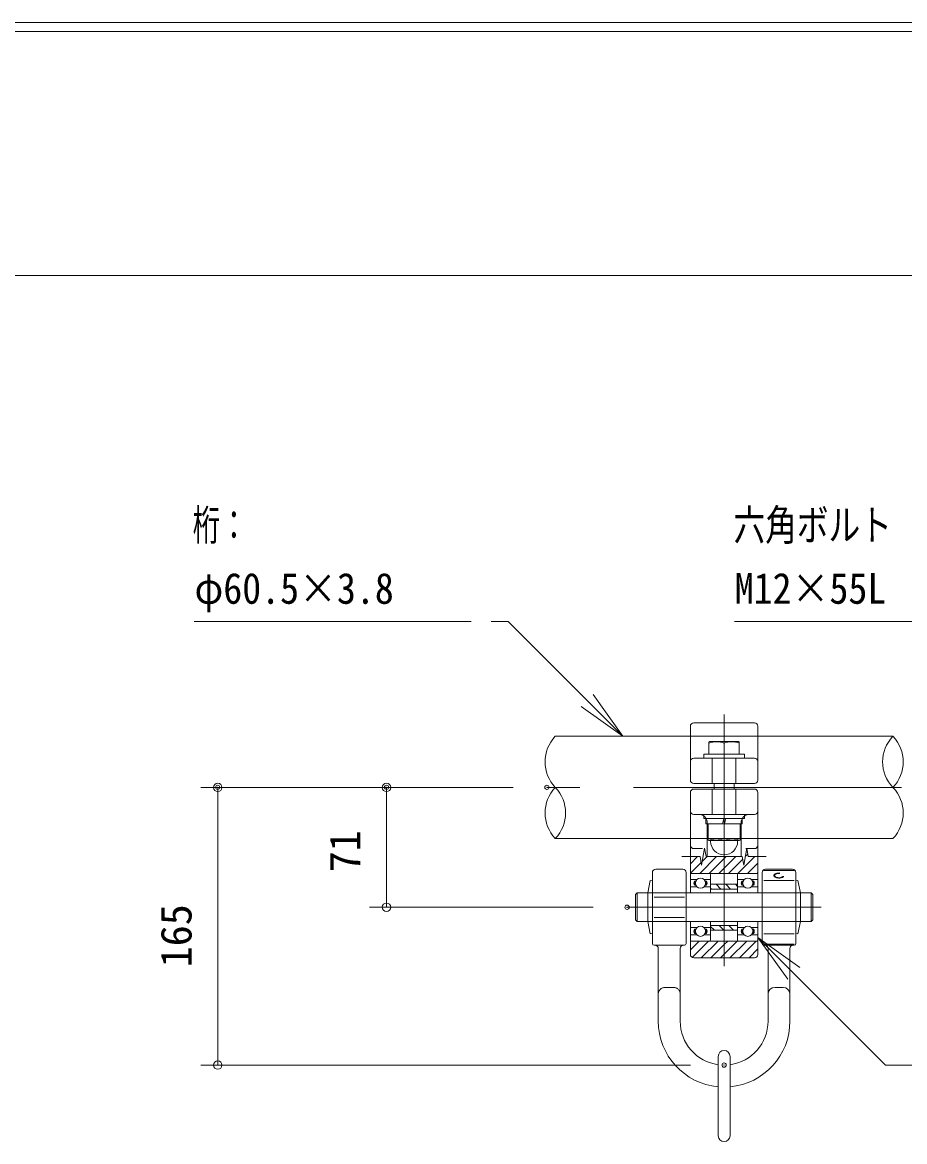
# Model space of a CAD drawing. Units: millimetres, scale not verified, with parts at other scales. Extents: x 0 to 420, y 0 to 297.
# Drawn here: x 127.9 to 180.2, y 231 to 297.3 of the extents above; entities that cross this region are included whole.
import ezdxf
from ezdxf.enums import TextEntityAlignment as Align

# ---------------------------------------------------------------- set-up
doc = ezdxf.new("R2010")
doc.units = ezdxf.units.MM
doc.header["$LTSCALE"] = 0.5
doc.header["$PDMODE"] = 32
doc.header["$PDSIZE"] = 0.25
doc.linetypes.add('USER1', pattern=[50.8, 31.75, -6.35, 6.35, -6.35])
doc.linetypes.add('USER2', pattern=[19.05, 12.7, -6.35])
for name, color, linetype, lineweight in [('DEFPOINTS_3', 7, 'Continuous', 0), ('LY_2', 7, 'Continuous', 0), ('LY_5', 2, 'Continuous', 18), ('LY_6', 7, 'Continuous', 0)]:
    doc.layers.add(name, color=color, linetype=linetype, lineweight=lineweight)
doc.styles.add('ＭＳ ゴシック', font='')
doc.styles.get('ＭＳ ゴシック').set_extended_font_data('MS Gothic')

# ---------------------------------------------------------------- blocks, each defined once
blk = doc.blocks.new('-031-_DOTBLANK')
at = {"color": 7, "linetype": 'Continuous', "lineweight": 0}
blk.add_line((-0.5, 0), (-1, 0), dxfattribs=at)
blk.add_circle((0, 0), 0.5, dxfattribs=at)
blk = doc.blocks.new('-002-_U2')
at = {"color": 7, "linetype": 'Continuous', "lineweight": 0}
for p, q in [((-1, 0.1667), (0, 0)), ((0, 0), (-1, 0)), ((-1, -0.1667), (0, 0))]:
    blk.add_line(p, q, dxfattribs=at)

msp = doc.modelspace()

# ---------------------------------------------------------------- linework, layer by layer
at = {"layer": 'DEFPOINTS_3'}
msp.add_line((420.25, 297.2677), (0.25, 297.2677), dxfattribs=at)
at = {"layer": 'LY_2'}
msp.add_line((402.75, 282.2677), (17.75, 282.2677), dxfattribs=at)
at = {"layer": 'LY_5', "color": 7, "lineweight": 0}
for p, q in [((420.3046, 296.727), (0.1954, 296.727)), ((167.4688, 255.5796), (167.4688, 252.3796)), ((171.2688, 255.7796), (167.6688, 255.7796)), ((171.4688, 255.5796), (171.4688, 252.3796)), ((167.4688, 254.9796), (159.4688, 254.9796)), ((179.4688, 254.9796), (171.4688, 254.9796)), ((171.2688, 253.6796), (167.6688, 253.6796)), ((171.2688, 252.1796), (167.6688, 252.1796)), ((167.4688, 251.6546), (167.4688, 245.7046)), ((171.2688, 251.8546), (167.6688, 251.8546)), ((171.4688, 251.6546), (171.4688, 245.7046)), ((171.2688, 250.3546), (167.6688, 250.3546)), ((168.4688, 249.8546), (168.4688, 247.8546)), ((170.4688, 249.8546), (170.4688, 247.8546)), ((167.4688, 248.9296), (159.4688, 248.9296)), ((179.4688, 248.9296), (171.4688, 248.9296)), ((168.1307, 247.3546), (168.307, 248.3546)), ((168.307, 248.3548), (168.3952, 247.8546)), ((170.6307, 247.3546), (170.807, 248.3546)), ((170.807, 248.3548), (170.8952, 247.8546)), ((168.0425, 247.8546), (166.9688, 247.8546)), ((168.0425, 247.8546), (168.1307, 247.3546)), ((169.4688, 247.8546), (168.3952, 247.8546)), ((170.5425, 247.8546), (169.4688, 247.8546)), ((170.5425, 247.8546), (170.6307, 247.3546)), ((171.9688, 247.8546), (170.8952, 247.8546)), ((165.2188, 246.9046), (165.2188, 242.7046)), ((165.4188, 247.1046), (167.0188, 247.1046)), ((167.2188, 246.9046), (167.2188, 242.7046)), ((171.7188, 246.9046), (171.7188, 242.7046)), ((173.5188, 247.1046), (171.9188, 247.1046)), ((173.7188, 246.9046), (173.7188, 242.7046)), ((164.9431, 245.7027), (165.0964, 246.4399)), ((165.0964, 246.4399), (165.2188, 246.4144)), ((165.2188, 246.4144), (165.2188, 243.2948)), ((173.8412, 246.4399), (173.7188, 246.4144)), ((173.7188, 246.4144), (173.7188, 243.2948)), ((173.9946, 245.7027), (173.8412, 246.4399)), ((164.2188, 245.6046), (164.3188, 245.7046)), ((164.2188, 244.1046), (164.2188, 245.6046)), ((164.3188, 245.7046), (164.9432, 245.7046)), ((164.9431, 245.7027), (164.9431, 244.0066)), ((173.9946, 245.7027), (173.9946, 244.0066)), ((173.9947, 245.7046), (174.6188, 245.7046)), ((174.6188, 245.7046), (174.7188, 245.6046)), ((174.7188, 245.6046), (174.7188, 244.1046)), ((164.3188, 244.0046), (164.2188, 244.1046)), ((164.9432, 244.0046), (164.3188, 244.0046)), ((164.9431, 244.0066), (165.0964, 243.2694)), ((167.4688, 244.0046), (167.4688, 242.0546)), ((171.4688, 244.0046), (171.4688, 242.0546)), ((173.9946, 244.0066), (173.8412, 243.2694)), ((174.6188, 244.0046), (173.9947, 244.0046)), ((174.7188, 244.1046), (174.6188, 244.0046)), ((165.0964, 243.2694), (165.2188, 243.2948)), ((173.8412, 243.2694), (173.7188, 243.2948)), ((165.3188, 242.6046), (167.1188, 242.6046)), ((165.5688, 242.4046), (165.5688, 238.1046)), ((166.8688, 242.4046), (166.8688, 238.1046)), ((173.6188, 242.6046), (171.8188, 242.6046)), ((172.0688, 242.4046), (172.0688, 240.1046)), ((173.3688, 242.4046), (173.3688, 240.1046)), ((171.2688, 241.8546), (167.6688, 241.8546)), ((172.4688, 240.1046), (172.9688, 240.1046)), ((172.0688, 238.1046), (172.0688, 239.7046)), ((173.3688, 238.1046), (173.3688, 239.7046))]:
    msp.add_line(p, q, dxfattribs=at)
at = {"layer": 'LY_5', "color": 7, "linetype": 'USER1', "lineweight": 0}
for p, q in [((169.4688, 256.2796), (169.4688, 241.3546)), ((179.9688, 251.9546), (158.9688, 251.9546)), ((175.2188, 244.8546), (163.7188, 244.8546))]:
    msp.add_line(p, q, dxfattribs=at)
at = {"layer": 'LY_5', "color": 7, "linetype": 'USER2', "lineweight": 0}
for p, q in [((171.4688, 254.9796), (167.4688, 254.9796)), ((168.7688, 253.6796), (168.7688, 252.1796)), ((170.1688, 253.6796), (170.1688, 252.1796)), ((168.7688, 251.8546), (168.7688, 250.3546)), ((170.1688, 251.8546), (170.1688, 250.3546)), ((171.4688, 248.9296), (167.4688, 248.9296)), ((164.9432, 245.7046), (167.2188, 245.7046)), ((171.7188, 245.7046), (173.9947, 245.7046)), ((167.2188, 244.0046), (164.9432, 244.0046)), ((173.9947, 244.0046), (171.7188, 244.0046)), ((166.4688, 240.1046), (165.9688, 240.1046)), ((172.0688, 240.1046), (172.0688, 238.1046)), ((173.3688, 240.1046), (173.3688, 238.1046)), ((165.5688, 238.1046), (165.5688, 239.7046)), ((166.8688, 238.1046), (166.8688, 239.7046))]:
    msp.add_line(p, q, dxfattribs=at)
at = {"layer": 'LY_5'}
for p, q in [((168.5688, 254.6296), (168.6188, 254.6796)), ((168.5688, 254.6296), (168.5688, 253.9296)), ((168.6188, 254.6796), (170.3188, 254.6796)), ((170.3688, 254.6296), (170.3188, 254.6796)), ((170.3688, 254.6296), (170.3688, 253.9296)), ((168.2688, 253.9296), (168.2688, 253.6796)), ((170.6688, 253.9296), (168.2688, 253.9296)), ((168.5688, 253.9296), (170.3688, 253.9296)), ((169.4688, 253.9296), (169.4688, 254.5659)), ((170.6688, 253.6796), (170.6688, 253.9296)), ((170.6688, 253.6796), (168.2688, 253.6796)), ((168.8688, 252.1796), (168.8688, 251.8546)), ((170.0688, 252.1796), (170.0688, 251.8546)), ((168.2688, 250.3546), (168.2688, 250.1046)), ((170.6688, 250.3546), (168.2688, 250.3546)), ((170.6688, 250.1046), (168.2688, 250.1046)), ((168.3938, 250.1046), (168.3938, 249.8046)), ((170.5438, 250.1046), (168.3938, 250.1046)), ((169.3717, 249.8046), (169.4521, 250.1046)), ((169.4856, 249.8046), (169.566, 250.1046)), ((170.5438, 250.1046), (170.5438, 249.8046)), ((170.6688, 250.1046), (170.6688, 250.3546)), ((170.5438, 249.8046), (168.3938, 249.8046)), ((170.4188, 249.8046), (168.5188, 249.8046)), ((168.5188, 249.8046), (168.5188, 248.8335)), ((169.4688, 249.8046), (169.4688, 248.9183)), ((170.4188, 249.8046), (170.4188, 248.8335)), ((168.5188, 248.8335), (168.5688, 248.8046)), ((170.3688, 248.8046), (168.5688, 248.8046)), ((168.6688, 248.7546), (168.6688, 248.8046)), ((170.2688, 248.7546), (170.2688, 248.8046)), ((170.4188, 248.8335), (170.3688, 248.8046)), ((167.6688, 248.3261), (168.1926, 248.3261)), ((171.2688, 248.3261), (170.745, 248.3261)), ((171.4688, 246.8546), (167.4688, 246.8546)), ((167.4688, 246.7946), (167.4688, 245.7046)), ((167.5288, 246.8546), (168.6088, 246.8546)), ((168.6688, 246.7946), (168.6688, 245.7046)), ((170.2688, 246.7946), (170.2688, 245.7046)), ((170.3288, 246.8546), (171.4088, 246.8546)), ((171.4688, 246.7946), (171.4688, 245.7046)), ((171.8188, 247.0326), (173.6188, 247.0326)), ((172.4218, 246.7536), (172.4188, 246.7319)), ((172.4188, 246.7319), (172.4222, 246.7102)), ((172.431, 246.7749), (172.4218, 246.7536)), ((172.4222, 246.7102), (172.4318, 246.6889)), ((172.4462, 246.7953), (172.431, 246.7749)), ((172.4318, 246.6889), (172.4475, 246.6686)), ((172.4673, 246.8143), (172.4462, 246.7953)), ((172.4475, 246.6686), (172.4689, 246.6497)), ((172.4614, 246.7508), (172.4588, 246.7316)), ((172.4588, 246.7316), (172.462, 246.7125)), ((172.4695, 246.7695), (172.4614, 246.7508)), ((172.462, 246.7125), (172.4707, 246.6938)), ((172.4936, 246.8317), (172.4673, 246.8143)), ((172.4689, 246.6497), (172.4955, 246.6325)), ((172.4831, 246.7874), (172.4695, 246.7695)), ((172.4707, 246.6938), (172.4848, 246.676)), ((172.5018, 246.8042), (172.4831, 246.7874)), ((172.4848, 246.676), (172.504, 246.6594)), ((172.5246, 246.847), (172.4936, 246.8317)), ((172.4955, 246.6325), (172.5269, 246.6173)), ((172.5252, 246.8194), (172.5018, 246.8042)), ((172.504, 246.6594), (172.5279, 246.6444)), ((172.5598, 246.8598), (172.5246, 246.847)), ((172.5528, 246.8327), (172.5252, 246.8194)), ((172.5279, 246.6444), (172.5559, 246.6313)), ((172.5841, 246.8438), (172.5528, 246.8327)), ((172.5559, 246.6313), (172.5875, 246.6204)), ((172.5983, 246.87), (172.5598, 246.8598)), ((172.6183, 246.8525), (172.5841, 246.8438)), ((172.6393, 246.8773), (172.5983, 246.87)), ((172.6546, 246.8586), (172.6183, 246.8525)), ((172.682, 246.8815), (172.6393, 246.8773)), ((172.6924, 246.862), (172.6546, 246.8586)), ((172.7255, 246.8826), (172.682, 246.8815)), ((172.7307, 246.8625), (172.6924, 246.862)), ((172.7688, 246.8805), (172.7255, 246.8826)), ((172.7688, 246.8602), (172.7307, 246.8625)), ((172.8445, 246.6188), (172.8766, 246.6293)), ((172.8766, 246.6293), (172.9053, 246.642)), ((172.8915, 246.6099), (172.9252, 246.6237)), ((172.9053, 246.642), (172.9299, 246.6567)), ((172.9252, 246.6237), (172.9545, 246.6398)), ((172.9299, 246.6567), (172.95, 246.6731)), ((172.95, 246.6731), (172.9546, 246.6778)), ((172.9545, 246.6398), (172.9789, 246.6578)), ((172.9546, 246.6778), (172.9588, 246.6826)), ((172.9789, 246.6578), (172.9914, 246.67)), ((172.9914, 246.67), (173.0017, 246.6826)), ((167.4688, 246.4964), (167.8598, 246.4964)), ((167.4688, 246.0629), (167.8598, 246.0629)), ((167.7087, 246.4044), (167.7947, 246.4044)), ((167.7087, 246.1549), (167.7947, 246.1549)), ((168.2779, 246.4964), (168.6688, 246.4964)), ((168.2779, 246.0629), (168.6688, 246.0629)), ((168.429, 246.4044), (168.3429, 246.4044)), ((168.429, 246.1549), (168.3429, 246.1549)), ((170.2688, 246.2146), (168.6688, 246.2146)), ((168.6688, 246.2146), (168.6688, 245.7046)), ((170.2688, 246.4964), (170.6598, 246.4964)), ((170.2688, 246.2146), (170.2688, 245.7046)), ((170.2688, 246.0629), (170.6598, 246.0629)), ((170.5087, 246.4044), (170.5947, 246.4044)), ((170.5087, 246.1549), (170.5947, 246.1549)), ((171.0779, 246.4964), (171.4688, 246.4964)), ((171.0779, 246.0629), (171.4688, 246.0629)), ((171.229, 246.4044), (171.1429, 246.4044)), ((171.229, 246.1549), (171.1429, 246.1549)), ((171.8188, 246.4326), (173.6188, 246.4326)), ((172.5269, 246.6173), (172.5623, 246.6047)), ((172.5623, 246.6047), (172.601, 246.5947)), ((172.5875, 246.6204), (172.622, 246.612)), ((172.601, 246.5947), (172.6421, 246.5876)), ((172.622, 246.612), (172.6585, 246.6062)), ((172.6421, 246.5876), (172.6849, 246.5836)), ((172.6585, 246.6062), (172.6964, 246.6031)), ((172.6849, 246.5836), (172.7284, 246.5827)), ((172.6964, 246.6031), (172.7348, 246.6029)), ((172.7284, 246.5827), (172.7717, 246.585)), ((172.7348, 246.6029), (172.7728, 246.6055)), ((172.7717, 246.585), (172.8139, 246.5904)), ((172.7728, 246.6055), (172.8096, 246.6108)), ((172.8096, 246.6108), (172.8445, 246.6188)), ((172.8139, 246.5904), (172.8541, 246.5987)), ((172.8541, 246.5987), (172.8915, 246.6099)), ((164.3188, 245.7046), (164.3188, 244.0046)), ((167.1188, 245.4546), (165.3188, 245.4546)), ((167.2188, 245.7046), (167.47, 245.7046)), ((167.47, 245.7046), (171.4688, 245.7046)), ((167.5288, 245.7046), (168.6088, 245.7046)), ((170.2688, 245.9346), (168.6688, 245.9346)), ((170.3288, 245.7046), (171.4088, 245.7046)), ((171.4688, 245.7046), (171.7188, 245.7046)), ((174.6188, 245.7046), (174.6188, 244.0046)), ((167.1188, 244.2546), (165.3188, 244.2546)), ((167.47, 244.0046), (167.2188, 244.0046)), ((167.4688, 244.0046), (167.4688, 242.9146)), ((171.4688, 244.0046), (167.47, 244.0046)), ((167.5288, 244.0046), (168.6088, 244.0046)), ((168.6688, 244.0046), (168.6688, 243.4946)), ((168.6688, 244.0046), (168.6688, 242.9146)), ((170.2688, 244.0046), (170.2688, 242.9146)), ((170.2688, 244.0046), (170.2688, 243.4946)), ((170.3288, 244.0046), (171.4088, 244.0046)), ((171.7188, 244.0046), (171.4688, 244.0046)), ((171.4688, 244.0046), (171.4688, 242.9146)), ((167.4688, 243.6464), (167.8598, 243.6464)), ((167.7087, 243.5544), (167.7947, 243.5544)), ((168.2779, 243.6464), (168.6688, 243.6464)), ((168.429, 243.5544), (168.3429, 243.5544)), ((170.2688, 243.7746), (168.6688, 243.7746)), ((170.2688, 243.4946), (168.6688, 243.4946)), ((170.2688, 243.6464), (170.6598, 243.6464)), ((170.5087, 243.5544), (170.5947, 243.5544)), ((171.0779, 243.6464), (171.4688, 243.6464)), ((171.229, 243.5544), (171.1429, 243.5544)), ((167.4688, 243.2129), (167.8598, 243.2129)), ((171.4688, 242.8546), (167.4688, 242.8546)), ((167.5288, 242.8546), (168.6088, 242.8546)), ((167.7087, 243.3049), (167.7947, 243.3049)), ((168.2779, 243.2129), (168.6688, 243.2129)), ((168.429, 243.3049), (168.3429, 243.3049)), ((170.2688, 243.2129), (170.6598, 243.2129)), ((170.3288, 242.8546), (171.4088, 242.8546)), ((170.5087, 243.3049), (170.5947, 243.3049)), ((171.0779, 243.2129), (171.4688, 243.2129)), ((171.229, 243.3049), (171.1429, 243.3049)), ((171.8188, 243.2766), (173.6188, 243.2766)), ((171.8188, 242.6766), (173.6188, 242.6766)), ((169.1188, 231.3214), (169.1188, 236.0214)), ((169.8188, 231.3214), (169.8188, 236.0214))]:
    msp.add_line(p, q, dxfattribs=at)
for centre in [(168.0688, 246.2796), (170.8688, 246.2796), (168.0688, 243.4296), (170.8688, 243.4296)]:
    msp.add_circle(centre, 0.3011, dxfattribs=at)
at = {"layer": 'LY_5', "color": 7, "lineweight": 0}
for centre, radius, start, end in [((167.6688, 255.5796), 0.2, 90, 180), ((171.2688, 255.5796), 0.2, 0, 90), ((167.6688, 253.4796), 0.2, 90, 180), ((171.2688, 253.4796), 0.2, 0, 90), ((167.6688, 252.3796), 0.2, 180, 270), ((171.2688, 252.3796), 0.2, 270, 0), ((167.6688, 251.6546), 0.2, 90, 180), ((171.2688, 251.6546), 0.2, 0, 90), ((167.6688, 250.5546), 0.2, 180, 270), ((167.9688, 249.8546), 0.5, 0, 90), ((170.9688, 249.8546), 0.5, 90, 180), ((171.2688, 250.5546), 0.2, 270, 0), ((165.4188, 246.9046), 0.2, 90, 180), ((167.0188, 246.9046), 0.2, 0, 90), ((171.9188, 246.9046), 0.2, 90, 180), ((173.5188, 246.9046), 0.2, 0, 90), ((165.3188, 242.7046), 0.1, 180, 270), ((167.1188, 242.7046), 0.1, 270, 0), ((171.8188, 242.7046), 0.1, 180, 270), ((173.6188, 242.7046), 0.1, 270, 0), ((165.3688, 242.4046), 0.2, 0, 90), ((167.0688, 242.4046), 0.2, 90, 180), ((167.6688, 242.0546), 0.2, 180, 270), ((171.2688, 242.0546), 0.2, 270, 0), ((171.8688, 242.4046), 0.2, 0, 90), ((173.5688, 242.4046), 0.2, 90, 180), ((172.4688, 239.7046), 0.4, 90, 180), ((172.9688, 239.7046), 0.4, 0, 90), ((169.4688, 238.1046), 3.9, 180, 264.85114), ((169.4688, 238.1046), 2.6, 180, 262.26362), ((169.4688, 238.1046), 3.9, 275.14886, 0), ((169.4688, 238.1046), 2.6, 277.73638, 0)]:
    msp.add_arc(centre, radius, start, end, dxfattribs=at)
at = {"layer": 'LY_5'}
for centre, radius, start, end in [((161.039, 253.4671), 2.1801, 136.07099, 223.92901), ((169.0188, 253.4187), 1.2323, 68.58243, 111.41757), ((169.9188, 253.4187), 1.2323, 68.58245, 111.41771), ((181.039, 253.4671), 2.1801, 136.07099, 223.92901), ((177.8987, 253.4671), 2.1801, 316.07099, 43.92901), ((161.039, 250.4421), 2.1801, 136.07099, 223.92901), ((157.8987, 250.4421), 2.1801, 316.07099, 43.92901), ((177.8987, 250.4421), 2.1801, 316.07099, 43.92901), ((168.9938, 250.2055), 1.372, 249.74445, 290.25555), ((169.4688, 248.7546), 0.8, 180, 0), ((169.9438, 250.2055), 1.372, 249.74445, 290.25555), ((167.6688, 248.5261), 0.2, 180, 270), ((171.2688, 248.5261), 0.2, 270, 0), ((167.5288, 246.7946), 0.06, 90, 180), ((168.6088, 246.7946), 0.06, 0, 90), ((170.3288, 246.7946), 0.06, 90, 180), ((171.4088, 246.7946), 0.06, 0, 90), ((167.9828, 246.2796), 0.3011, 155.52375, 204.47625), ((168.0258, 246.2796), 0.3011, 155.52375, 204.47625), ((168.1119, 246.2796), 0.3011, 335.52375, 24.47625), ((168.1549, 246.2796), 0.3011, 335.52375, 24.47625), ((170.7828, 246.2796), 0.3011, 155.52375, 204.47625), ((170.8258, 246.2796), 0.3011, 155.52375, 204.47625), ((170.9119, 246.2796), 0.3011, 335.52375, 24.47625), ((170.9549, 246.2796), 0.3011, 335.52375, 24.47625), ((167.5288, 245.7646), 0.06, 180, 270), ((168.6088, 245.7646), 0.06, 270, 0), ((170.3288, 245.7646), 0.06, 180, 270), ((171.4088, 245.7646), 0.06, 270, 0), ((167.5288, 243.9446), 0.06, 90, 180), ((168.6088, 243.9446), 0.06, 0, 90), ((170.3288, 243.9446), 0.06, 90, 180), ((171.4088, 243.9446), 0.06, 0, 90), ((167.9828, 243.4296), 0.3011, 155.52375, 204.47625), ((168.0258, 243.4296), 0.3011, 155.52375, 204.47625), ((168.1119, 243.4296), 0.3011, 335.52375, 24.47625), ((168.1549, 243.4296), 0.3011, 335.52375, 24.47625), ((170.7828, 243.4296), 0.3011, 155.52375, 204.47625), ((170.8258, 243.4296), 0.3011, 155.52375, 204.47625), ((170.9119, 243.4296), 0.3011, 335.52375, 24.47625), ((170.9549, 243.4296), 0.3011, 335.52375, 24.47625), ((167.5288, 242.9146), 0.06, 180, 270), ((168.6088, 242.9146), 0.06, 270, 0), ((170.3288, 242.9146), 0.06, 180, 270), ((171.4088, 242.9146), 0.06, 270, 0), ((169.4688, 236.0214), 0.35, 0, 180), ((169.4688, 231.3214), 0.35, 180, 0)]:
    msp.add_arc(centre, radius, start, end, dxfattribs=at)
at = {"layer": 'LY_5', "color": 7, "linetype": 'USER2', "lineweight": 0}
for centre, start, end in [((165.9688, 239.7046), 90, 180), ((166.4688, 239.7046), 0, 90)]:
    msp.add_arc(centre, 0.4, start, end, dxfattribs=at)
at = {"layer": 'LY_6'}
for p, q in [((138.0831, 261.7796), (154.4786, 261.7796)), ((156.6688, 261.7796), (155.6688, 261.7796)), ((161.3475, 257.1009), (156.6688, 261.7796)), ((170.0918, 261.7796), (184.927, 261.7796)), ((156.9688, 251.9546), (138.4688, 251.9546)), ((139.4688, 235.5046), (139.4688, 251.9546)), ((156.9688, 251.9546), (148.4688, 251.9546)), ((149.4688, 244.8546), (149.4688, 251.9546)), ((168.289, 248.2524), (168.3196, 248.283)), ((170.7187, 247.8537), (170.8688, 248.0038)), ((167.4688, 247.4323), (167.8912, 247.8546)), ((167.4688, 246.8666), (168.1046, 247.5024)), ((168.0226, 246.8546), (169.0226, 247.8546)), ((168.1679, 247.5656), (168.4569, 247.8546)), ((168.5883, 246.8546), (169.4688, 247.7352)), ((169.4688, 247.1695), (170.1539, 247.8546)), ((169.4688, 247.7352), (169.5883, 247.8546)), ((169.7196, 246.8546), (170.569, 247.7041)), ((170.2853, 246.8546), (171.2853, 247.8546)), ((170.851, 246.8546), (171.4688, 247.4725)), ((169.1539, 246.8546), (169.4688, 247.1695)), ((171.4167, 246.8546), (171.4688, 246.9068)), ((168.7156, 245.9346), (168.6688, 245.9814)), ((169.2813, 245.9346), (169.0013, 246.2146)), ((169.847, 245.9346), (169.567, 246.2146)), ((170.2688, 246.0785), (170.1327, 246.2146)), ((161.7188, 244.8546), (148.4688, 244.8546)), ((168.8929, 243.4946), (168.6688, 243.7187)), ((169.4586, 243.4946), (169.1786, 243.7746)), ((170.0243, 243.4946), (169.7443, 243.7746)), ((167.4688, 242.3411), (167.9824, 242.8546)), ((167.5727, 241.8793), (168.5481, 242.8546)), ((168.1137, 241.8546), (169.1137, 242.8546)), ((169.4688, 242.0783), (170.2451, 242.8546)), ((169.4688, 242.644), (169.6794, 242.8546)), ((169.8108, 241.8546), (170.8108, 242.8546)), ((170.3765, 241.8546), (171.3765, 242.8546)), ((168.6794, 241.8546), (169.4688, 242.644)), ((169.2451, 241.8546), (169.4688, 242.0783)), ((170.9422, 241.8546), (171.4688, 242.3813)), ((173.5901, 240.9383), (179.0238, 235.5046)), ((167.4688, 235.5046), (138.4688, 235.5046)), ((179.0238, 235.5046), (180.0238, 235.5046)), ((180.0238, 235.5046), (194.2561, 235.5046))]:
    msp.add_line(p, q, dxfattribs=at)
for p in [(139.4688, 251.9546), (149.4688, 251.9546), (158.9688, 251.9546), (158.9688, 251.9546), (163.7188, 244.8546), (169.4688, 235.5046)]:
    msp.add_point(p, dxfattribs=at)

# ---------------------------------------------------------------- block references
for name, p, xscale, yscale, rotation in [('-002-_U2', (163.4688, 254.9796), 3, 3, 315), ('-031-_DOTBLANK', (139.4688, 251.9546), 0.5, 0.5, 90), ('-031-_DOTBLANK', (149.4688, 251.9546), 0.5, 0.5, 90), ('-031-_DOTBLANK', (149.4688, 244.8546), 0.5, 0.5, 270), ('-002-_U2', (171.4688, 243.0596), 3, 3, 135), ('-031-_DOTBLANK', (139.4688, 235.5046), 0.5, 0.5, 270)]:
    msp.add_blockref(name, p, dxfattribs=dict(at, xscale=xscale, yscale=yscale, rotation=rotation))

# ---------------------------------------------------------------- texts
at = {"layer": 'LY_6', "style": 'ＭＳ ゴシック'}
for s, width, p in [('桁：', 0.65, (137.9879, 266.0296)), ('六角ボルト', 0.75, (170.0276, 266.0296)), ('φ60.5×3.8', 0.9, (138.0934, 262.2796)), ('M12×55L', 0.9, (170.097, 262.2796))]:
    msp.add_text(s, height=1.833, dxfattribs=dict(at, width=width)).set_placement(p, align=Align.BOTTOM_LEFT)
for s, p in [('71', (148.4688, 246.9231)), ('165', (138.4688, 241.2927))]:
    msp.add_text(s, height=1.833, rotation=90, dxfattribs=at).set_placement(p, align=Align.BOTTOM_LEFT)

doc.saveas('drawing.dxf')
